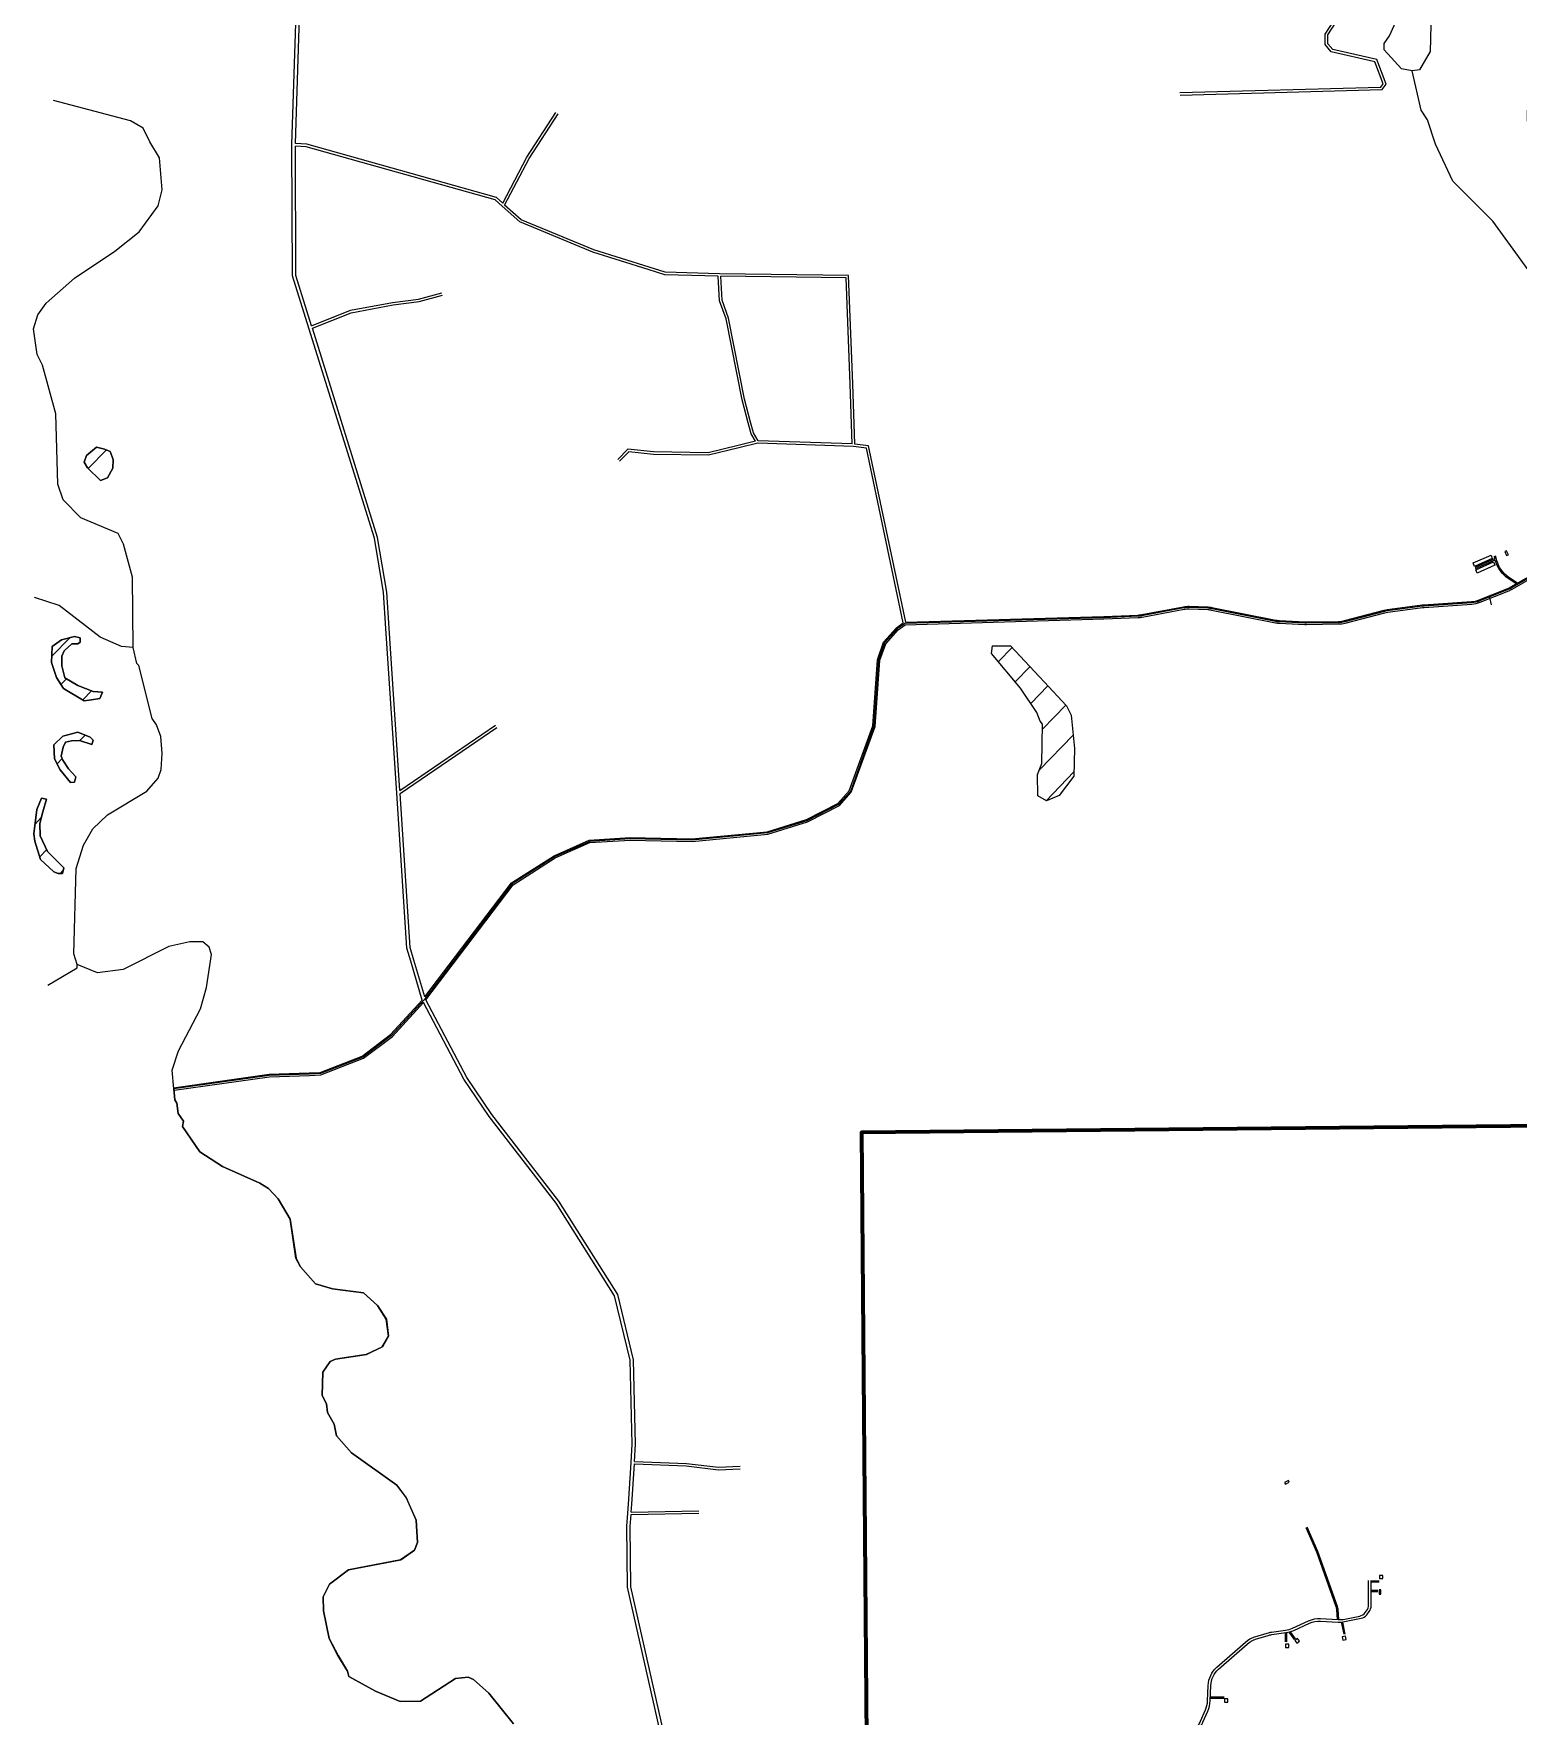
# Model space of a CAD drawing. Header units: inches. Extents: x 2666812 to 2767151, y 580083 to 705712.
# Drawn here: x 2676671 to 2688280, y 663811 to 676969 of the extents above; entities that cross this region are included whole.
import ezdxf

# ---------------------------------------------------------------- set-up
doc = ezdxf.new("R2010")
doc.units = ezdxf.units.IN
doc.header["$MEASUREMENT"] = 0
for name, color, linetype in [('BND-MCD', 42, 'Continuous'), ('HY-SHORE', 5, 'Continuous'), ('PLD-LANDBASE', 252, 'Continuous'), ('PLD-PAR', 1, 'Continuous')]:
    doc.layers.add(name, color=color, linetype=linetype)
doc.layers.add('PLD-REMOTE-BOUNDARY', color=40, linetype='Continuous', lineweight=80)

# ---------------------------------------------------------------- blocks, each defined once
blk = doc.blocks.new('*X32')
at = {"color": 0}
blk.add_line((2677098, 673568), (2677240, 673714), dxfattribs=at)
blk = doc.blocks.new('*X33')
at = {"color": 0}
for p, q in [((2676814, 672100), (2676956, 672246)), ((2676885, 671879), (2676929, 671924)), ((2677055, 671759), (2677124, 671830))]:
    blk.add_line(p, q, dxfattribs=at)
blk = doc.blocks.new('*X34')
at = {"color": 0}
for p, q in [((2684214, 672059), (2684322, 672170)), ((2684346, 671901), (2684462, 672020)), ((2684468, 671732), (2684602, 671870)), ((2684558, 671530), (2684742, 671719)), ((2684535, 671212), (2684799, 671484)), ((2684587, 670971), (2684805, 671196))]:
    blk.add_line(p, q, dxfattribs=at)
blk = doc.blocks.new('*X35')
at = {"color": 0}
for p, q in [((2677033, 671443), (2677073, 671484)), ((2676855, 671259), (2676894, 671300))]:
    blk.add_line(p, q, dxfattribs=at)
blk = doc.blocks.new('*X36')
at = {"color": 0}
for p, q in [((2676682, 670788), (2676731, 670839)), ((2676719, 670532), (2676773, 670588)), ((2676878, 670401), (2676903, 670428))]:
    blk.add_line(p, q, dxfattribs=at)
blk = doc.blocks.new('HOUSETRL')
blk.add_lwpolyline([(-34, -15), (34, -15), (34, 15), (-34, 15)], close=True)
blk = doc.blocks.new('DWELLING2')
blk.add_lwpolyline([(28, -26), (28, 26), (-23, 26), (-23, -26)], close=True)

msp = doc.modelspace()

# ---------------------------------------------------------------- linework, layer by layer
at = {"layer": 'BND-MCD'}
msp.add_lwpolyline([(2688415, 672742), (2688227, 672635, -0.034445), (2688201, 672622), (2687978, 672533, -0.078587), (2687914, 672518), (2687542, 672493, 0.016154), (2687530, 672492), (2687256, 672455, 0.03065), (2687233, 672451), (2686923, 672370, -0.05963), (2686874, 672363), (2686624, 672359, -0.016429), (2686610, 672359), (2686413, 672369, -0.036784), (2686382, 672373), (2685882, 672472, 0.040631), (2685852, 672476), (2685705, 672481, 0.054707), (2685664, 672478), (2685337, 672417, -0.036047), (2685307, 672413), (2685038, 672402), (2683483, 672357), (2683424, 672315), (2683325, 672205), (2683276, 672071), (2683241, 671554), (2683057, 671043), (2682965, 670942), (2682716, 670815), (2682410, 670719), (2681817, 670662), (2681333, 670673), (2681019, 670653), (2680744, 670533), (2680413, 670320), (2679725, 669413), (2679468, 669135), (2679246, 668965), (2678914, 668837), (2678826, 668834), (2678514, 668823), (2677767, 668717), (2677775, 668632), (2677792, 668607), (2677800, 668524), (2677844, 668466), (2677835, 668424), (2677970, 668225), (2678148, 668111), (2678440, 667981), (2678507, 667940), (2678584, 667857), (2678677, 667700), (2678723, 667393), (2678757, 667326), (2678875, 667194), (2679009, 667154), (2679250, 667124), (2679361, 667025), (2679429, 666917), (2679447, 666784), (2679398, 666701), (2679272, 666641), (2679032, 666604), (2678989, 666587), (2678933, 666503), (2678926, 666320), (2678960, 666254), (2678970, 666187), (2679021, 666095), (2679039, 666004), (2679157, 665872), (2679510, 665619), (2679585, 665519), (2679663, 665345), (2679672, 665171), (2679649, 665111), (2679540, 665035), (2679134, 664956), (2678985, 664846), (2678936, 664745), (2678937, 664637), (2678982, 664420), (2679051, 664288), (2679126, 664164), (2679136, 664122), (2679344, 664008), (2679538, 663927), (2679696, 663929), (2679970, 664107), (2680068, 664117), (2680111, 664100), (2680229, 663993), (2680424, 663754)], format="xyb", dxfattribs=at)
at = {"layer": 'HY-SHORE'}
for p, q in [((2687601, 677246), (2687589, 676829)), ((2687601, 677246), (2687589, 676829)), ((2687271, 676951), (2687393, 677219)), ((2687271, 676951), (2687393, 677219)), ((2687230, 676892), (2687271, 676951)), ((2687230, 676892), (2687271, 676951)), ((2687230, 676842), (2687230, 676892)), ((2687230, 676842), (2687230, 676892)), ((2687366, 676694), (2687230, 676842)), ((2687366, 676694), (2687230, 676842)), ((2687589, 676829), (2687507, 676687)), ((2687589, 676829), (2687507, 676687)), ((2687449, 676678), (2687366, 676694)), ((2687449, 676678), (2687366, 676694)), ((2687507, 676687), (2687449, 676678)), ((2687507, 676687), (2687449, 676678)), ((2687519, 676371), (2687449, 676678)), ((2677428, 676287), (2676826, 676446)), ((2687570, 676296), (2687519, 676371)), ((2677528, 676230), (2677428, 676287)), ((2677579, 676122), (2677528, 676230)), ((2687631, 676105), (2687570, 676296)), ((2677656, 675997), (2677579, 676122)), ((2687768, 675815), (2687631, 676105)), ((2677676, 675748), (2677656, 675997)), ((2688080, 675502), (2687768, 675815)), ((2677644, 675622), (2677676, 675748)), ((2677496, 675420), (2677644, 675622)), ((2677306, 675268), (2677496, 675420)), ((2688537, 674874), (2688080, 675502)), ((2676992, 675056), (2677306, 675268)), ((2676769, 674862), (2676992, 675056)), ((2676704, 674770), (2676769, 674862)), ((2676671, 674661), (2676704, 674770)), ((2676699, 674461), (2676671, 674661)), ((2676741, 674378), (2676699, 674461)), ((2676846, 673996), (2676741, 674378)), ((2676861, 673447), (2676846, 673996)), ((2677085, 673670), (2677066, 673617)), ((2677066, 673617), (2677085, 673670)), ((2677164, 673735), (2677085, 673670)), ((2677085, 673670), (2677164, 673735)), ((2677225, 673721), (2677164, 673735)), ((2677164, 673735), (2677225, 673721)), ((2677269, 673701), (2677225, 673721)), ((2677225, 673721), (2677269, 673701)), ((2677293, 673640), (2677269, 673701)), ((2677269, 673701), (2677293, 673640)), ((2677066, 673617), (2677092, 673573)), ((2677092, 673573), (2677066, 673617)), ((2677092, 673573), (2677193, 673475)), ((2677193, 673475), (2677092, 673573)), ((2677248, 673496), (2677291, 673572)), ((2677291, 673572), (2677248, 673496)), ((2677291, 673572), (2677293, 673640)), ((2677293, 673640), (2677291, 673572)), ((2676903, 673323), (2676861, 673447)), ((2677193, 673475), (2677248, 673496)), ((2677248, 673496), (2677193, 673475)), ((2677039, 673182), (2676903, 673323)), ((2677332, 673061), (2677039, 673182)), ((2677374, 672977), (2677332, 673061)), ((2677443, 672720), (2677374, 672977)), ((2677450, 672170), (2677443, 672720)), ((2676871, 672497), (2676679, 672561)), ((2677191, 672250), (2676871, 672497)), ((2676889, 672228), (2676817, 672177)), ((2676817, 672177), (2676889, 672228)), ((2676991, 672255), (2676889, 672228)), ((2676889, 672228), (2676991, 672255)), ((2677035, 672244), (2676991, 672255)), ((2676991, 672255), (2677035, 672244)), ((2677036, 672212), (2677035, 672244)), ((2677035, 672244), (2677036, 672212)), ((2677358, 672177), (2677191, 672250)), ((2676817, 672177), (2676812, 672051)), ((2676812, 672051), (2676817, 672177)), ((2676891, 672102), (2676911, 672143)), ((2676911, 672143), (2676891, 672102)), ((2676892, 672025), (2676891, 672102)), ((2676891, 672102), (2676892, 672025)), ((2676911, 672143), (2676971, 672199)), ((2676971, 672199), (2676911, 672143)), ((2676971, 672199), (2677018, 672197)), ((2677018, 672197), (2676971, 672199)), ((2677018, 672197), (2677036, 672212)), ((2677036, 672212), (2677018, 672197)), ((2677450, 672170), (2677358, 672177)), ((2677477, 672045), (2677450, 672170)), ((2684160, 672123), (2684168, 672182)), ((2684160, 672123), (2684168, 672182)), ((2684388, 671851), (2684160, 672123)), ((2684388, 671851), (2684160, 672123)), ((2684168, 672182), (2684309, 672183)), ((2684168, 672182), (2684309, 672183)), ((2684309, 672183), (2684573, 671901)), ((2684309, 672183), (2684573, 671901)), ((2676812, 672051), (2676849, 671934)), ((2676849, 671934), (2676812, 672051)), ((2676916, 671932), (2676892, 672025)), ((2676892, 672025), (2676916, 671932)), ((2677493, 672029), (2677477, 672045)), ((2677598, 671613), (2677493, 672029)), ((2676849, 671934), (2676905, 671849)), ((2676905, 671849), (2676849, 671934)), ((2676905, 671849), (2677066, 671752)), ((2677066, 671752), (2676905, 671849)), ((2677016, 671871), (2676916, 671932)), ((2676916, 671932), (2677016, 671871)), ((2677136, 671826), (2677016, 671871)), ((2677016, 671871), (2677136, 671826)), ((2684515, 671661), (2684388, 671851)), ((2684515, 671661), (2684388, 671851)), ((2684573, 671901), (2684748, 671713)), ((2684573, 671901), (2684748, 671713)), ((2677066, 671752), (2677123, 671761)), ((2677123, 671761), (2677066, 671752)), ((2677123, 671761), (2677189, 671771)), ((2677189, 671771), (2677123, 671761)), ((2677209, 671821), (2677136, 671826)), ((2677136, 671826), (2677209, 671821)), ((2677189, 671771), (2677209, 671821)), ((2677209, 671821), (2677189, 671771)), ((2684748, 671713), (2684782, 671639)), ((2684748, 671713), (2684782, 671639)), ((2677632, 671564), (2677598, 671613)), ((2677667, 671473), (2677632, 671564)), ((2684541, 671594), (2684515, 671661)), ((2684541, 671594), (2684515, 671661)), ((2684558, 671569), (2684541, 671594)), ((2684558, 671569), (2684541, 671594)), ((2684553, 671261), (2684558, 671569)), ((2684553, 671261), (2684558, 671569)), ((2684782, 671639), (2684810, 671380)), ((2684782, 671639), (2684810, 671380)), ((2676900, 671477), (2676830, 671409)), ((2676830, 671409), (2676900, 671477)), ((2677016, 671508), (2676900, 671477)), ((2676900, 671477), (2677016, 671508)), ((2676921, 671428), (2676967, 671440)), ((2676967, 671440), (2676921, 671428)), ((2676967, 671440), (2677031, 671443)), ((2677031, 671443), (2676967, 671440)), ((2677113, 671468), (2677016, 671508)), ((2677016, 671508), (2677113, 671468)), ((2677031, 671443), (2677125, 671410)), ((2677125, 671410), (2677031, 671443)), ((2677137, 671445), (2677113, 671468)), ((2677113, 671468), (2677137, 671445)), ((2677125, 671410), (2677137, 671445)), ((2677137, 671445), (2677125, 671410)), ((2677676, 671340), (2677667, 671473)), ((2676830, 671409), (2676834, 671298)), ((2676834, 671298), (2676830, 671409)), ((2676887, 671319), (2676901, 671389)), ((2676901, 671389), (2676887, 671319)), ((2676899, 671287), (2676887, 671319)), ((2676887, 671319), (2676899, 671287)), ((2676901, 671389), (2676921, 671428)), ((2676921, 671428), (2676901, 671389)), ((2677669, 671215), (2677676, 671340)), ((2684810, 671380), (2684805, 671164)), ((2684810, 671380), (2684805, 671164)), ((2676834, 671298), (2676879, 671213)), ((2676879, 671213), (2676834, 671298)), ((2676879, 671213), (2676959, 671114)), ((2676959, 671114), (2676879, 671213)), ((2676943, 671220), (2676899, 671287)), ((2676899, 671287), (2676943, 671220)), ((2677002, 671159), (2676943, 671220)), ((2676943, 671220), (2677002, 671159)), ((2677645, 671147), (2677669, 671215)), ((2684521, 671177), (2684553, 671261)), ((2684521, 671177), (2684553, 671261)), ((2684523, 671010), (2684521, 671177)), ((2684523, 671010), (2684521, 671177)), ((2676959, 671114), (2676991, 671115)), ((2676991, 671115), (2676959, 671114)), ((2676991, 671115), (2677002, 671159)), ((2677002, 671159), (2676991, 671115)), ((2677249, 670860), (2677555, 671046)), ((2677555, 671046), (2677645, 671147)), ((2684805, 671164), (2684689, 671012)), ((2684805, 671164), (2684689, 671012)), ((2676732, 670992), (2676695, 670903)), ((2676695, 670903), (2676732, 670992)), ((2676773, 670984), (2676732, 670992)), ((2676732, 670992), (2676773, 670984)), ((2676742, 670883), (2676773, 670984)), ((2676773, 670984), (2676742, 670883)), ((2684590, 670969), (2684523, 671010)), ((2684590, 670969), (2684523, 671010)), ((2684689, 671012), (2684590, 670969)), ((2684689, 671012), (2684590, 670969)), ((2676695, 670903), (2676673, 670713)), ((2676673, 670713), (2676695, 670903)), ((2676719, 670792), (2676742, 670883)), ((2676742, 670883), (2676719, 670792)), ((2676723, 670696), (2676719, 670792)), ((2676719, 670792), (2676723, 670696)), ((2677133, 670750), (2677249, 670860)), ((2676673, 670713), (2676680, 670654)), ((2676680, 670654), (2676673, 670713)), ((2676680, 670654), (2676725, 670511)), ((2676725, 670511), (2676680, 670654)), ((2676780, 670573), (2676723, 670696)), ((2676723, 670696), (2676780, 670573)), ((2677060, 670624), (2677133, 670750)), ((2676725, 670511), (2676828, 670415)), ((2676828, 670415), (2676725, 670511)), ((2676907, 670445), (2676780, 670573)), ((2676780, 670573), (2676907, 670445)), ((2677003, 670440), (2677060, 670624)), ((2676828, 670415), (2676863, 670401)), ((2676863, 670401), (2676828, 670415)), ((2676863, 670401), (2676898, 670401)), ((2676898, 670401), (2676863, 670401)), ((2676898, 670401), (2676907, 670445)), ((2676907, 670445), (2676898, 670401)), ((2676986, 669773), (2677003, 670440)), ((2677893, 669867), (2677728, 669832)), ((2677993, 669868), (2677893, 669867)), ((2678044, 669827), (2677993, 669868)), ((2677012, 669690), (2676986, 669773)), ((2677728, 669832), (2677371, 669652)), ((2678022, 669510), (2678061, 669768)), ((2678061, 669768), (2678044, 669827)), ((2676781, 669529), (2677012, 669665)), ((2677171, 669625), (2677012, 669690)), ((2677012, 669665), (2677012, 669690)), ((2677371, 669652), (2677171, 669625)), ((2677975, 669343), (2678022, 669510)), ((2677803, 669015), (2677975, 669343)), ((2677755, 668865), (2677803, 669015)), ((2677768, 668717), (2677755, 668865)), ((2677774, 668632), (2677768, 668717)), ((2677791, 668607), (2677774, 668632)), ((2677801, 668524), (2677791, 668607)), ((2677843, 668466), (2677801, 668524)), ((2677836, 668424), (2677843, 668466)), ((2677971, 668226), (2677836, 668424)), ((2678147, 668111), (2677971, 668226)), ((2678441, 667981), (2678147, 668111)), ((2678507, 667940), (2678441, 667981)), ((2678584, 667858), (2678507, 667940)), ((2678677, 667700), (2678584, 667858)), ((2678722, 667393), (2678677, 667700)), ((2678757, 667326), (2678722, 667393)), ((2678875, 667194), (2678757, 667326)), ((2679009, 667154), (2678875, 667194)), ((2679251, 667124), (2679009, 667154)), ((2679360, 667025), (2679251, 667124)), ((2679428, 666917), (2679360, 667025)), ((2679446, 666784), (2679428, 666917)), ((2679273, 666641), (2679397, 666700)), ((2679397, 666700), (2679446, 666784)), ((2678933, 666503), (2678990, 666587)), ((2678990, 666587), (2679032, 666604)), ((2679032, 666604), (2679273, 666641)), ((2678926, 666320), (2678933, 666503)), ((2678961, 666254), (2678926, 666320)), ((2678970, 666187), (2678961, 666254)), ((2679021, 666096), (2678970, 666187)), ((2679039, 666004), (2679021, 666096)), ((2679157, 665872), (2679039, 666004)), ((2679510, 665618), (2679157, 665872)), ((2679586, 665520), (2679510, 665618)), ((2679607, 665470), (2679586, 665520)), ((2679663, 665345), (2679607, 665470)), ((2679673, 665170), (2679663, 665345)), ((2679649, 665112), (2679673, 665170)), ((2679134, 664956), (2679541, 665035)), ((2679541, 665035), (2679649, 665112)), ((2678985, 664846), (2679134, 664956)), ((2678936, 664745), (2678985, 664846)), ((2678938, 664637), (2678936, 664745)), ((2678982, 664421), (2678938, 664637)), ((2679050, 664288), (2678982, 664421)), ((2679126, 664164), (2679050, 664288)), ((2679135, 664123), (2679126, 664164)), ((2679345, 664008), (2679135, 664123)), ((2679969, 664107), (2679696, 663929)), ((2680069, 664117), (2679969, 664107)), ((2680111, 664100), (2680069, 664117)), ((2680229, 663993), (2680111, 664100)), ((2679538, 663927), (2679345, 664008)), ((2680423, 663754), (2680229, 663993)), ((2679696, 663929), (2679538, 663927))]:
    msp.add_line(p, q, dxfattribs=at)
at = {"layer": 'PLD-LANDBASE'}
msp.add_line((2688069, 672503), (2688058, 672559), dxfattribs=at)
for points in [[(2685634, 676508), (2687204, 676551), (2687223, 676577), (2687157, 676749), (2686817, 676828), (2686770, 676883), (2686769, 676964), (2686837, 677069), (2687067, 677279), (2687114, 677384), (2687112, 677638), (2687053, 677760), (2686892, 677934), (2686872, 678157), (2687014, 678363), (2687377, 678684), (2687489, 678873), (2687487, 679026)], [(2685635, 676488), (2687214, 676532), (2687245, 676574), (2687172, 676766), (2686828, 676846), (2686790, 676890), (2686789, 676959), (2686852, 677056), (2687084, 677267), (2687134, 677380), (2687131, 677643), (2687070, 677771), (2686911, 677943), (2686892, 678152), (2687029, 678350), (2687392, 678671), (2687508, 678868), (2687507, 679005)], [(2678691, 676101), (2678739, 677604)], [(2678718, 676110), (2678765, 677596)], [(2680339, 675643), (2680528, 676004), (2680755, 676353)], [(2680354, 675629), (2680545, 675994), (2680772, 676343)], [(2678823, 674666), (2678695, 675074), (2678691, 676101)], [(2680339, 675643), (2680290, 675687), (2678806, 676104), (2678718, 676110)], [(2680335, 675620), (2680280, 675669), (2678803, 676084), (2678718, 676090)], [(2678845, 674684), (2678721, 675078), (2678718, 676090)], [(2682024, 675072), (2681607, 675084), (2681477, 675124), (2681044, 675261), (2680473, 675497), (2680335, 675620)], [(2682034, 675091), (2681610, 675103), (2681483, 675143), (2681051, 675279), (2680484, 675514), (2680354, 675629)], [(2682257, 673927), (2682210, 674106), (2682086, 674738), (2682034, 674880), (2682024, 675072)], [(2683092, 673760), (2683075, 674230), (2683043, 675078), (2682034, 675091)], [(2682276, 673932), (2682229, 674111), (2682105, 674743), (2682054, 674884), (2682044, 675072)], [(2683072, 673762), (2683055, 674229), (2683024, 675059), (2682044, 675072)], [(2678845, 674684), (2679149, 674806), (2679478, 674868), (2679681, 674893), (2679862, 674942)], [(2678851, 674665), (2679155, 674787), (2679481, 674849), (2679685, 674874), (2679867, 674923)], [(2679426, 672318), (2679407, 672600), (2679336, 673023), (2678823, 674666)], [(2679452, 672320), (2679434, 672603), (2679361, 673029), (2678851, 674665)], [(2682337, 673786), (2682299, 673847), (2682276, 673932)], [(2682316, 673783), (2682281, 673839), (2682257, 673927)], [(2682316, 673783), (2682180, 673749), (2681946, 673692), (2681518, 673698), (2681318, 673720), (2681239, 673640)], [(2682333, 673767), (2682184, 673730), (2681948, 673672), (2681517, 673679), (2681325, 673699), (2681253, 673626)], [(2683081, 673742), (2682333, 673767)], [(2683072, 673762), (2682337, 673786)], [(2683183, 673728), (2683081, 673742)], [(2683199, 673745), (2683092, 673760)], [(2683471, 672361), (2683183, 673728)], [(2683490, 672366), (2683199, 673745)], [(2688097, 672865), (2688092, 672882)], [(2687941, 672796), (2688097, 672865)], [(2687945, 672787), (2688099, 672855)], [(2679730, 669437), (2680407, 670328), (2680740, 670541), (2681016, 670663), (2681334, 670683), (2681818, 670672), (2682407, 670728), (2682713, 670823), (2682959, 670950), (2683047, 671048), (2683232, 671556), (2683268, 672073), (2683317, 672210), (2683418, 672322), (2683471, 672361)], [(2683486, 672347), (2685039, 672392)], [(2683490, 672366), (2685038, 672412)], [(2679510, 671030), (2679426, 672318)], [(2679535, 671051), (2679452, 672320)], [(2679738, 669415), (2680420, 670313), (2680749, 670524), (2681021, 670643), (2681335, 670663), (2681819, 670652), (2682411, 670709), (2682721, 670805), (2682971, 670934), (2683064, 671038), (2683251, 671552), (2683287, 672069), (2683334, 672199), (2683431, 672307), (2683486, 672347)], [(2679535, 671051), (2680282, 671561)], [(2679537, 671028), (2680293, 671544)], [(2679710, 669412), (2679620, 669716), (2679590, 669817), (2679510, 671030)], [(2679730, 669437), (2679645, 669723), (2679616, 669822), (2679537, 671028)], [(2678826, 668843), (2678912, 668846), (2679241, 668974), (2679462, 669142), (2679710, 669412)], [(2678827, 668823), (2678916, 668827), (2679251, 668957), (2679476, 669127), (2679719, 669393)], [(2681342, 665796), (2681352, 665940), (2681336, 666596), (2681214, 667099), (2680757, 667825), (2680232, 668502), (2680036, 668793), (2679719, 669393)], [(2681369, 665804), (2681378, 665939), (2681362, 666599), (2681238, 667110), (2680778, 667840), (2680254, 668518), (2680059, 668806), (2679738, 669415)], [(2677766, 668727), (2678513, 668833), (2678826, 668843)], [(2677769, 668707), (2678515, 668813), (2678827, 668823)], [(2681321, 665470), (2681342, 665796)], [(2681347, 665470), (2681368, 665785)], [(2681368, 665785), (2681773, 665770), (2682025, 665740), (2682196, 665748)], [(2681369, 665804), (2681775, 665789), (2682026, 665760), (2682195, 665768)], [(2681649, 663345), (2681315, 664821), (2681309, 665298), (2681316, 665400)], [(2681316, 665400), (2681321, 665470)], [(2681670, 663370), (2681341, 664824), (2681335, 665297), (2681342, 665389)], [(2681342, 665389), (2681871, 665399)], [(2681343, 665409), (2681347, 665470)], [(2681343, 665409), (2681871, 665418)], [(2687128, 664872), (2687192, 664872)], [(2687128, 664862), (2687192, 664862)], [(2687129, 664797), (2687181, 664797)], [(2687129, 664787), (2687181, 664787)], [(2686457, 664465), (2686457, 664393)], [(2686467, 664466), (2686467, 664393)], [(2686485, 664470), (2686526, 664412)], [(2686495, 664473), (2686534, 664417)], [(2686894, 664548), (2686914, 664453)], [(2686904, 664549), (2686923, 664455)], [(2685871, 663964), (2685979, 663964)], [(2685871, 663954), (2685979, 663954)]]:
    msp.add_lwpolyline(points, dxfattribs=at)
for points in [[(2688273, 672672), (2688205, 672717, -0.173378), (2688112, 672847), (2688101, 672885)], [(2685038, 672412), (2685307, 672423, 0.036047), (2685335, 672426), (2685662, 672488, -0.054707), (2685706, 672491), (2685852, 672486, -0.040631), (2685884, 672482), (2686384, 672383, 0.036784), (2686413, 672379), (2686611, 672369, 0.016429), (2686624, 672369), (2686873, 672373, 0.05963), (2686921, 672380), (2687231, 672461, -0.03065), (2687255, 672465), (2687528, 672502, -0.016154), (2687541, 672503), (2687914, 672528, 0.078587), (2687974, 672542), (2688197, 672631, 0.034445), (2688222, 672643), (2688479, 672790, -0.068178)], [(2685039, 672392), (2685307, 672403, 0.036047), (2685339, 672407), (2685666, 672468, -0.054707), (2685705, 672471), (2685851, 672466, -0.040631), (2685880, 672462), (2686380, 672363, 0.036784), (2686412, 672359), (2686610, 672349, 0.016429), (2686624, 672349), (2686874, 672353, 0.05963), (2686926, 672360), (2687236, 672441, -0.03065), (2687258, 672445), (2687531, 672482, -0.016154), (2687542, 672483), (2687915, 672508, 0.078587), (2687982, 672523), (2688205, 672613, 0.034445), (2688232, 672626), (2688489, 672773, -0.068178)], [(2688267, 672664), (2688200, 672709, -0.173525), (2688102, 672844), (2688099, 672855)], [(2686618, 665289), (2686701, 665099), (2686852, 664671, -0.068855), (2686858, 664644), (2686863, 664569)], [(2686627, 665293), (2686710, 665103), (2686862, 664673, -0.068855), (2686868, 664646), (2686873, 664568)], [(2685333, 662936), (2685509, 663336, -0.043603), (2685526, 663366), (2685778, 663742, 0.044924), (2685795, 663774), (2685833, 663861, 0.092282), (2685850, 663933), (2685855, 664053, -0.203961), (2685922, 664195), (2686146, 664392, -0.106634), (2686219, 664433), (2686317, 664463, -0.040718), (2686349, 664470), (2686459, 664485, 0.072768), (2686514, 664501), (2686640, 664558, -0.121229), (2686734, 664576), (2686871, 664568, 0.0647), (2686922, 664572), (2687039, 664596, 0.179056), (2687083, 664623), (2687093, 664637, 0.167579), (2687109, 664683), (2687108, 664874)], [(2685354, 662936), (2685527, 663328, -0.043603), (2685543, 663355), (2685794, 663731, 0.044924), (2685813, 663766), (2685852, 663853, 0.092282), (2685870, 663932), (2685875, 664053, -0.203961), (2685936, 664180), (2686159, 664377, -0.106634), (2686225, 664414), (2686323, 664444, -0.040718), (2686352, 664451), (2686461, 664466, 0.072768), (2686523, 664483), (2686648, 664540, -0.121229), (2686733, 664556), (2686871, 664548, 0.064067), (2686921, 664552), (2687050, 664578, 0.179706), (2687094, 664605), (2687113, 664630, 0.167579), (2687129, 664677), (2687128, 664874)]]:
    msp.add_lwpolyline(points, format="xyb", dxfattribs=at)
at = {"layer": 'PLD-PAR'}
for points in [[(2688066, 672891), (2688076, 672865), (2687937, 672803), (2687926, 672830), (2688066, 672891)], [(2688085, 672838), (2688095, 672812), (2687957, 672750), (2687947, 672776), (2688085, 672838)]]:
    msp.add_lwpolyline(points, dxfattribs=at)
at = {"layer": 'PLD-REMOTE-BOUNDARY'}
msp.add_lwpolyline([(2706583, 672801), (2706322, 672791), (2706138, 672867), (2706040, 673095), (2705996, 673323), (2706007, 673746), (2705961, 673861), (2704180, 673845), (2701597, 673812), (2701594, 673999), (2700288, 673983), (2699623, 674263), (2699446, 674362), (2699407, 676445), (2696278, 676431), (2690951, 676393), (2688360, 676366), (2688485, 668428), (2683143, 668376), (2683209, 660479)], dxfattribs=at)

# ---------------------------------------------------------------- block references
at = {"layer": 'HY-SHORE'}
for name in ['*X32', '*X33', '*X34', '*X35', '*X36']:
    msp.add_blockref(name, (0, 0), dxfattribs=at)
at = {"layer": 'PLD-PAR'}
for name, p, xscale, yscale, zscale, rotation in [('HOUSETRL', (2688188, 672907), 0.4999999999404073, 0.4999999999404073, 0.4999999999404073, 294.1018305542834), ('HOUSETRL', (2686470, 665641), 0.5000000000239719, 0.5000000000239719, 0.5000000000239719, 26.55579015277668), ('HOUSETRL', (2687198, 664784), 0.5, 0.5, 0.5, 90), ('DWELLING2', (2686550, 664401), 0.4999999998063519, 0.4999999998063519, 0.4999999998063519, 36.33645792792329), ('DWELLING2', (2686917, 664422), 0.4999999999537737, 0.4999999999537737, 0.4999999999537737, 11.3054666931764)]:
    msp.add_blockref(name, p, dxfattribs=dict(at, xscale=xscale, yscale=yscale, zscale=zscale, rotation=rotation))
at = {"layer": 'PLD-PAR', "xscale": 0.5, "yscale": 0.5, "zscale": 0.5}
for p in [(2687205, 664901), (2686470, 664364), (2685993, 663935)]:
    msp.add_blockref('DWELLING2', p, dxfattribs=at)

doc.saveas('drawing.dxf')
